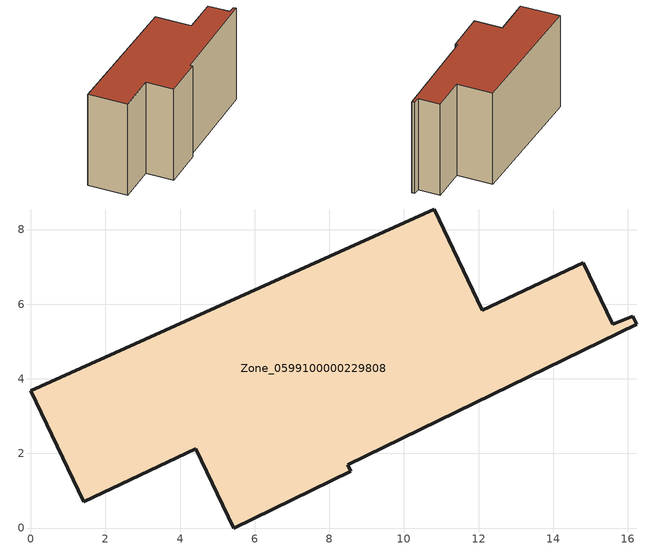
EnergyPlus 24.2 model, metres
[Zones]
Zone_0599100000229808
 floor ground (C_G): 16.14,5.68 16.24,5.46 8.5,1.7 8.58,1.52 5.44,0 4.42,2.13 1.42,0.7 0,3.68 10.81,8.55 12.1,5.83 14.81,7.11 15.6,5.46 z0
 wall outside (C_F): 10.81,8.55 0,3.68 1.42,0.7 4.42,2.13 5.44,0 8.58,1.52 8.5,1.7 16.24,5.46 16.14,5.68 15.6,5.46 14.81,7.11 12.1,5.83 10.81,8.55 z0:8.24
 roof outside (C_R): 8.5,1.7 16.24,5.46 16.14,5.68 15.6,5.46 14.81,7.11 12.1,5.83 10.81,8.55 0,3.68 1.42,0.7 4.42,2.13 5.44,0 8.58,1.52 z8.24
[BUILDING]
Pand.0599100000229808: North Axis=0; Terrain=City; Loads Convergence Tolerance Value=0.04; Temperature Convergence Tolerance Value=0.4; Solar Distribution=FullExterior; Maximum Number of Warmup Days=25; Minimum Number of Warmup Days=1
[Site:Location]
Rotterdam.The.Hague.AP_ZH_NLD Design_Conditions: Latitude=51.96; Longitude=4.45; Time Zone=1; Elevation=-4.5
[SITE:GROUNDTEMPERATURE:BUILDINGSURFACE]
18, 18, 18, 18, 18, 18, 18, 18, 18, 18, 18, 18
[MATERIAL] Thermal Absorptance=0.9; Solar Absorptance=0.7; Visible Absorptance=0.7
Name | Roughness | Thickness | Conductivity | Density | Specific Heat
G.TI.1975-1991 | MediumSmooth | 0.15 | 0.288461 | 540 | 1210
F.TI.1975-1991 | Rough | 0.3 | 0.230769 | 1920 | 840
R.TI.1975-1991 | MediumRough | 0.2 | 0.153846 | 1500 | 1000
[CONSTRUCTION]
C_G: G.TI.1975-1991
C_F: F.TI.1975-1991
C_R: R.TI.1975-1991
[ZONE]
Zone_0599100000229808: Type=1; Multiplier=1; Ceiling Height=Autocalculate; Volume=Autocalculate; Floor Area=autocalculate; Part of Total Floor Area=Yes
[ZONEINFILTRATION:DESIGNFLOWRATE]
Infil_Zone_0599100000229808: Zone or ZoneList or Space or SpaceList=Zone_0599100000229808; Schedule=AlwaysOn; Design Flow Rate Calculation Method=Flow/Area; Flow Rate per Floor Area=0.003; Constant Term Coefficient=1; Temperature Term Coefficient=0; Velocity Term Coefficient=0; Velocity Squared Term Coefficient=0
[HVACTEMPLATE:ZONE:IDEALLOADSAIRSYSTEM]
Zone_0599100000229808: Maximum Heating Supply Air Temperature=50; Minimum Cooling Supply Air Temperature=13; Maximum Heating Supply Air Humidity Ratio=0.0156; Minimum Cooling Supply Air Humidity Ratio=0.0077; Heating Limit=NoLimit; Cooling Limit=NoLimit; Dehumidification Control Type=ConstantSensibleHeatRatio; Cooling Sensible Heat Ratio=0.7; Dehumidification Setpoint=60; Humidification Control Type=None; Humidification Setpoint=30; Outdoor Air Method=None; Outdoor Air Flow Rate per Person=0.00944; Outdoor Air Flow Rate per Zone Floor Area=0; Outdoor Air Flow Rate per Zone=0; Demand Controlled Ventilation Type=None; Outdoor Air Economizer Type=NoEconomizer; Heat Recovery Type=None; Sensible Heat Recovery Effectiveness=0.7; Latent Heat Recovery Effectiveness=0.65
[ZONECONTROL:THERMOSTAT]
ThermostatControl_Zone_0599100000229808: Zone or ZoneList=Zone_0599100000229808; Control Type Schedule=DualSetpointControlType; Control 1=Thermostat_Zone_0599100000229808; Temperature Difference Between Cutout And Setpoint=0
[THERMOSTATSETPOINT:DUALSETPOINT]
Thermostat_Zone_0599100000229808: Heating Setpoint Temperature Schedule=HeatingSetpoint_Zone_0599100000229808; Cooling Setpoint Temperature Schedule=CoolingSetpoint_Zone_0599100000229808
[SCHEDULE:COMPACT]
HeatingSetpoint_Zone_0599100000229808: Through: 12/31, For: AllDays, Until: 24:00, 21
CoolingSetpoint_Zone_0599100000229808: Through: 12/31, For: AllDays, Until: 24:00, 24
DualSetpointControlType: Through: 12/31, For: AllDays, Until: 24:00, 4
AlwaysOn: Through: 12/31, For: AllDays, Until: 24:00, 1
